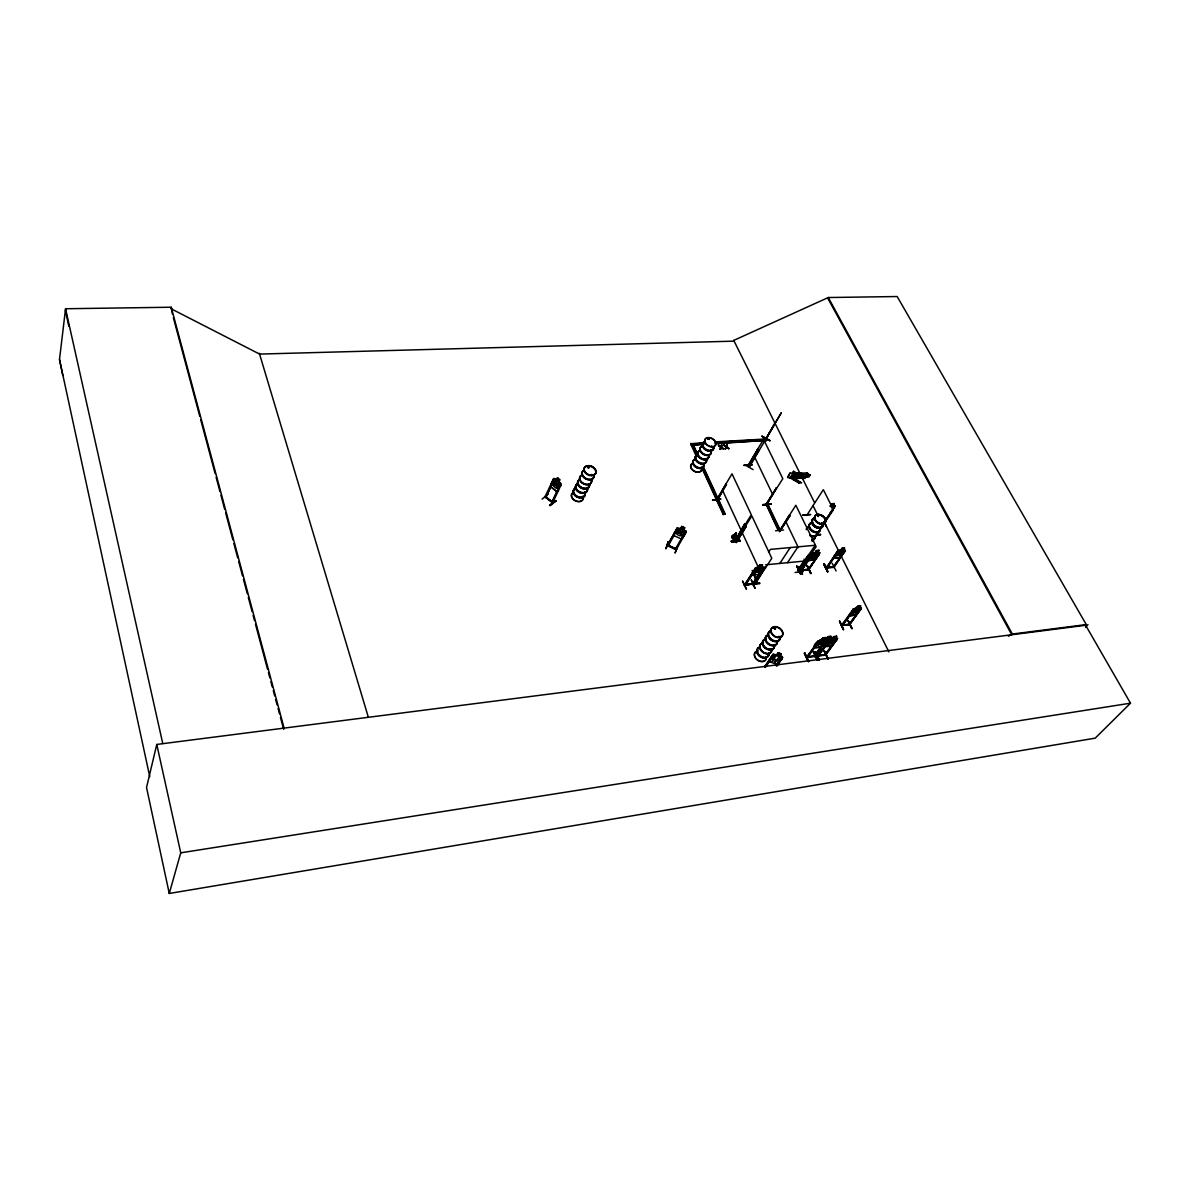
<?xml version="1.0" encoding="UTF-8"?>
<svg xmlns="http://www.w3.org/2000/svg" width="1190" height="1190" viewBox="0 0 1190 1190"><rect width="100%" height="100%" fill="white"/><g stroke="black" fill="none" stroke-linecap="round" stroke-linejoin="round"><path stroke-width="1.5" d="M708.199 439.065L708.675 438.277L707.753 438.589M708.362 438.232L708.972 438.337M799.278 571.765L799.219 570.516M799.249 571.84L798.535 571.126L809.051 555.626L809.691 556.31L809.051 555.626M556.756 491.738L550.896 486.918L551.074 484.092L553.752 478.559M735.435 537.806L736.253 533.105L732.341 536.244L733.412 538.163L734.989 538.267L736.417 533.313M736.417 533.418L732.341 536.244M674.165 533.194L674.046 535.664L681.052 538.891M674.15 535.634L674.299 533.165M779.599 531.499L789.342 515.047L789.967 515.716L779.599 531.499L789.967 515.716M779.629 530.323L779.896 531.439M766.91 504.337L766.658 503.281M755.353 582.297L755.412 583.755L755.1 582.49M848.663 624.557L849.586 624.824L860.668 609.295L848.663 624.557L850.062 624.259L849.095 623.947M849.705 624.765L841.404 625.345L849.571 624.438L861.426 608.075L848.991 624.854M591.043 474.87L592.085 475.137L591.132 475.093M591.638 475.256L591.519 474.483L591.966 475.301M837.507 638.39L824.774 654.857L836.763 639.625L825.845 655.021M826.247 654.53L817.322 655.794L830.635 638.658L829.207 639.551M587.548 466.867L588.47 467.863M588.663 467.491L588.514 466.688M588.842 466.763L588.44 467.982M748.57 466.123L757.703 449.329L748.525 465.736M818.675 655.526L817.723 655.244L818.512 655.125M735.866 539.918C735.524 538.758 734.899 540.334 735.851 539.858M815.135 656.419L814.049 656.196L826.41 639.253L829.995 638.688L826.663 641.053C828.344 643.15 824.878 644.311 825.771 641.544M826.053 567.764L834.458 566.797L833.104 567.095L845.361 550.345L843.219 550.003M744.628 523.927L745.252 524.597L744.628 523.927L735.509 539.948M735.509 540.483L744.925 523.898M754.995 583.71C753.895 582.49 756.736 582.936 755.055 583.755L771.789 558.274L751.857 515.939L735.703 541.807C736.521 539.829 736.223 544.856 736.357 541.048M834.026 567.318L826.291 568.136M823.064 637.974L819.776 640.592L807.475 657.49L806.939 656.597L807.861 656.538M807.995 656.865L807.266 656.969M716.469 499.83L717.109 500.573L717.243 499.384M717.183 500.559L726.183 483.78L716.811 500.588M768.561 552.294L770.421 549.393L815.314 545.258L797.776 570.59M797.836 570.129L798.862 569.861L797.583 570.188M813.261 552.889L800.721 570.605L809.17 569.236M801.539 570.516L811.892 554.704L800.93 570.664M780.982 658.472L781.83 659.037L780.982 658.472L776.073 665.686M769.335 661.67L769.454 659.483L773.069 654.277L782.083 656.597L782.604 657.624L782.083 656.508M772.37 655.913L773.247 656.196L772.37 655.913L764.62 667.04M779.019 662.696L776.728 664.243L769.29 661.625M779.911 655.869L781.265 653.875L778.096 652.804L771.462 662.354M776.743 654.798L774.794 654.916L772.31 658.472L772.831 660.51L775.776 661.506L778.424 660.524L780.908 656.984L779.777 655.809M776.728 664.243L779.034 662.592M752.318 584.186L753.359 583.918L744.375 585.078L755.234 568.091M774.452 663.395L781.116 653.905L778.141 652.983L776.802 654.902L773.069 654.277L764.649 666.757M745.356 585.272L744.762 584.454L745.758 584.781M62.802 375.46L59.5 359.529L65.554 308.745L171.226 307.228L284.098 728.102L283.666 729.381M751.902 573.297L751.574 575.231L758.149 574.577M172.386 314.056L171.226 307.228M807.995 560.609L814.272 559.91L816.4 557.917L814.317 559.999L807.995 560.609L808.412 558.675M725.841 447.128L723.803 444.971L726.197 446.369L725.394 449.076L726.525 447.157L728.89 448.541L726.331 447.485L727.135 444.777M720.634 447.44L718.596 445.268L720.991 446.681L720.188 449.389L721.319 447.47L723.684 448.853L721.125 447.797M720.798 449.344L721.319 447.47M726.525 444.807L726.004 446.711L723.609 445.298M723.49 449.18L721.289 447.38L721.928 445.075L720.798 447.024L718.403 445.61M765.438 438.887L766.062 437.905M545.198 496.676L552.74 502.894L545.288 496.676M833.476 558.14L839.694 557.545L833.476 558.14L833.922 556.221M833.58 558.065L837.462 551.119L840.527 550.167L841.94 548.382L844.558 548.069L841.895 548.322M546.314 496.765L545.392 496.394M814.213 656.136L826.738 639.774L818.303 640.77C808.352 648.892 818.69 649.725 823.019 644.742M814.734 645.813L814.287 647.672L820.817 646.75M748.897 467.015L758.729 450.564M726.941 445.105L726.495 447.068L728.697 448.868M731.478 541.599L740.225 540.9L731.672 542.03L731.285 540.974M731.434 541.39L739.764 540.632M725.394 449.076L726.034 446.8L723.803 444.971M720.188 449.389L720.828 447.113L718.596 445.268M721.289 447.38L721.928 445.075M825.562 644.489C821.383 650.038 841.999 642.332 825.176 646.185M762.85 504.902L771.046 503.891L762.775 504.843M162.271 743.75L156.768 744.464L146.534 787.497L169.263 893.467L1095.202 738.157L1130.5 703.186L1085.622 625.271L162.792 743.676L65.554 308.745M770.897 504.233L762.998 505.214M759.681 583.07L751.039 584.216L759.681 582.981M833.431 506.256L832.658 506.271M853.364 608.997L849.199 615.899L855.536 615.156L857.752 613.207L855.476 615.022L849.154 615.81L849.69 614.025M795.113 572.464L803.28 571.587M169.263 893.467L180.746 852.828L156.768 744.464M734.989 538.267L736.342 533.492L734.26 538.401M821.502 523.243L822.454 523.704L821.665 523.05M822.216 523.555L822.32 523.139M818.661 515.389C818.199 518.23 817.352 514.05 818.482 515.389M779.034 636.338L778.364 636.947L779.212 636.516M779.034 636.858L779.212 637.156M774.601 627.576L774.809 628.513M774.973 628.826L775.315 627.889M825.741 655.08L817.441 656.151L829.37 640.889L828.597 640.979M818.274 656.077L829.37 640.889M814.54 655.645C816.623 655.363 813.35 655.363 815.031 656.419L826.098 641.217L825.191 641.023L826.098 641.217M815.031 656.419L806.671 657.505L818.512 642.198L817.738 642.288M842.743 625.077L848.961 624.155M806.612 657.192L815.537 655.824L814.391 656.508M807.906 656.865L807.475 657.088M825.949 567.809L827.258 567.585M808.798 569.802L819.196 554.005L808.189 569.951M800.721 570.233L801.673 569.623M711.798 446.012L711.62 445.953M754.371 573.907L753.88 574.577L755.144 574.249M707.916 438.887L709.27 438.946M684.696 532.897L685.425 533.522L684.696 532.897L675.251 549.23L676.5 548.724L676.024 549.691L667.278 545.496L676.619 529.074L677.437 529.461L676.53 529.312M683.075 537.419L680.978 538.862M686.184 531.975L685.648 530.799L686.154 532.049L682.986 537.359M675.667 548.412L675.414 549.364M681.84 526.515L680.665 528.613L678.821 528.509L676.694 532.257L677.259 534.563L680.04 535.887L682.435 534.979L684.592 531.231L683.625 529.833M676.247 549.706L668.497 545.511M675.087 552.948L677.779 545.898L675.221 552.666M683.447 529.937L684.771 527.824L681.781 526.411L680.606 528.494M681.751 526.486L684.741 527.899M677.244 527.72L685.619 530.874M668.155 541.718L665.984 548.694L668.126 541.747M675.578 548.59L667.664 544.975L668.676 545.109M668.349 545.689C668.557 544.187 668.468 547.088 667.352 545.213M736.357 533.194L735.465 537.136M587.444 466.911L589.243 467.179M588.41 466.569L587.652 466.614M542.105 499.16L548.203 493.999M546.195 496.602L544.975 496.885L553.618 478.514L556.518 479.972L557.574 477.815M553.588 480.596L552.889 480.031L553.796 480.433L545.749 497.465M545.823 497.539L553.796 480.433M558.928 481.846L559.865 483.571L558.021 487.469L555.998 488.123L553.662 486.204L553.186 483.512L555.001 479.585L556.593 479.912L557.515 477.681L560.029 479.734L558.869 481.89L561.055 484.657M550.092 505.705L556.013 500.841L549.869 505.096M559.687 485.609L551.803 502.552L559.895 485.446L560.594 486.011L559.895 485.446M816.875 534.117L833.461 509.766L823.331 489.67L806.701 515.448M801.286 475.643L802.804 474.527L802.239 475.613M803.443 474.215L794.875 473.486L792.138 474.438L791.246 476.134L798.297 476.893L802.61 475.97L803.548 474.066L800.736 474.215M787.75 477.428L789.996 473.099L801.391 472.965L797.821 477.859L790.22 478.008L787.735 477.354L789.996 473.099M809.096 476.521L810.107 474.691L801.42 474.007M797.761 476.625L804.797 477.398L809.155 476.58L810.137 474.78M794.206 478.023L804.857 477.859L794.102 478.648M800.156 473.561L807.236 473.441L800.052 474.185M799.665 473.144L807.936 473.516L804.336 478.454L794.28 477.993M703.751 442.576L690.676 443.811L696.626 456.767M691.316 445.209L704.391 443.959M796.705 473.099L793.581 471.285L794.385 472.326L791.157 478.038C786.203 476.283 810.539 489.358 793.462 479.332M795.203 472.802L792.6 477.517C816.37 491.529 784.537 473.858 791.752 477.086M794.385 472.326L793.789 473.278L792.986 472.237M677.333 527.795L667.426 545.57M668.17 545.883L677.437 529.461M736.461 538.698C734.379 529.163 726.778 540.781 736.461 538.698L732.921 538.966M753.106 469.604L744.97 464.948M769.87 440.806L761.912 436.224L770.049 440.508M776.267 655.497L779.331 656.449M733.412 538.163L736.089 533.477M766.405 438.084L765.735 439.199L781.354 412.692L763.831 442.442M775.211 422.45L765.839 439.125M676.143 549.661L685.514 533.284M799.829 473.918L796.17 474.706L793.433 473.59L795.337 475.107L791.766 476.729L795.753 475.464L798.386 476.55L799.665 474.289L794.399 474.394L793.492 476.089L798.773 475.985L796.616 475.048L799.829 473.918L807.326 473.739M170.958 308.686L259.569 354.084L734.111 341.143L733.665 340.444L828.27 297.53L897.171 296.533L1086.262 624.572L1085.622 625.271M712.468 500.157L720.932 499.16L712.661 499.83M716.499 499.919L731.999 473.813L751.292 514.749L735.241 540.617L735.569 539.263M717.139 500.648L726.51 484.449M744.241 465.29L752.214 464.725L743.899 465.216M761.912 436.224L769.945 440.687M748.227 464.918L748.183 466.078M747.93 465.498L763.564 439.407L782.827 478.707L766.702 503.816M748.212 466.049L748.674 464.888M774.898 423.729L749.194 467.343L749.507 466.153M752.169 464.695L744.018 465.483M715.086 443.825L766.583 440.33L765.914 438.976L714.714 441.936M701.951 468.31L723.222 514.511L725.141 513.887L703.067 466.063M723.222 514.511L725.141 513.887M731.21 541.004L739.764 539.903L740.031 541.242M745.847 526.515L745.52 525.816L746.145 526.486L736.119 542.506M736.402 542.476L746.145 526.486M766.3 503.846L776.416 487.855L766.583 504.426M776.416 487.855L766.925 504.396M768.443 506.628L779.629 529.966L778.052 530.1L766.375 504.59L767.952 504.471L779.941 529.476L779.257 530.814M767.952 504.471L766.077 505.081M792.748 472.683L793.581 471.285M790.13 477.964L790.948 476.61M799.115 483.214L799.963 481.816M775.523 530.77L783.57 529.996M755.367 578.712L752.273 570.441L755.71 578.667M778.052 530.1L779.941 529.476M754.653 569.623L755.427 569.549L744.509 585.361L753.359 583.918M744.702 585.376L745.595 584.424M779.51 530.71L795.857 505.274L816.161 546.686L798.817 571.825L799.68 571.349M744.91 584.826L755.308 569.266M745.312 585.361L756.647 567.942L759.726 565.191L762.537 564.952L759.726 571.066L754.713 573.015L754.311 571.602M758.461 567.184L759.681 565.131L762.493 564.863M755.308 574.19L753.999 574.859L754.981 573.892M754.921 588.306L751.351 580.051M754.787 574.815L755.204 574.354M746.279 589.243C741.311 577.656 741.117 578.697 746.472 588.916M762.359 564.938L761.094 566.901L763.519 567.377M752.452 583.68L752.913 584.498L762.909 568.523L752.184 584.647L763.578 567.258L755.204 568.151M763.043 568.805L752.259 584.602M744.464 585.063L753.106 583.621M754.728 583.07L764.873 567.288L765.512 567.972L764.873 567.288M765.17 567.258L755.382 583.636M755.025 588.053L751.307 580.036M802.878 515.032L810.598 514.601M779.837 563.435L790.234 547.564M787.482 562.692L797.94 546.85M830.382 505.646L831.721 503.757L834.324 503.578L832.628 507.714M825.339 520.253L828.181 515.999M830.07 513.173L835.142 505.929L830.427 505.705M821.546 526.605L823.554 523.6M823.941 522.737L825.934 519.941M827.823 517.1L830.65 512.845M832.554 510.019L835.142 505.929M816.712 534.459L833.848 507.505M796.735 566.068L800.766 574.145L796.764 566.098M798.788 566.574L802.536 574.383L798.326 566.619M826.291 526.322L823.807 522.157M797.523 570.248L808.709 554.614M798.728 569.594L797.94 569.965M809.349 555.596L798.594 571.185M808.367 558.794L811.877 553.529L814.971 552.577L816.37 550.777M806.939 565.771L810.702 573.55L807.385 565.726M810.836 573.506L807.192 565.473M736.253 533.105L734.364 535.887L732.787 535.783M817.545 552.398L818.988 550.375L816.013 556.518L813.633 558.184L811.119 558.422L810.807 557.009M819.33 554.287L807.98 569.876L809.126 568.954M816.31 557.917L819.94 552.844L817.723 552.413M819.196 554.005L808.352 569.326M827.511 571.825C819.94 557.946 826.812 564.819 827.481 571.855M826.277 568.091L837.433 551.178M826.172 568.061L836.838 552.621M840.527 550.167L838.786 550.985L826.842 568.047L837.448 552.279M832.152 563.287L836.094 570.947M844.558 548.069L841.449 554.079L836.585 555.968L836.317 554.57M833.967 567.332L844.632 551.595L833.431 567.422M833.625 566.812L845.391 550.435L838.846 550.405M765.482 667.322L773.277 655.913M776.966 665.701L782.618 657.505M776.936 665.984L781.83 659.037M804.842 652.849L804.143 653.221L808.189 661.581M806.523 657.207L818.423 640.875M818.378 641.901L807.192 657.014M825.771 637.468L822.632 643.418L817.53 645.441L817.232 644.117M839.709 621.195C851.148 646.958 831.81 604.104 843.606 629.317M814.243 656.538L826.693 639.685M767.267 503.846L766.895 503.102M829.43 638.212L831.007 636.338L828.151 636.591L826.767 638.48L823.599 639.595M817.56 656.166L830.412 638.762L829.475 638.301M818.631 655.184L817.842 655.244M735.732 541.747L736.074 542.417M736.387 542.372L736 541.614M841.375 625.419L853.409 609.087M836.659 636.278L833.833 636.546L830.635 639.298L828.061 642.808L828.344 644.132L833.431 642.109L836.615 636.174M852.724 610.5L853.468 610.411L841.717 625.717M836.525 636.353L830.635 638.658L837.433 638.524L825.101 655.169M857.975 606.26L854.732 608.849L842.282 625.657L853.334 610.128M852.07 628.543L847.934 620.258L852.07 628.573M852.144 612.374L852.397 613.713L857.38 611.764L860.608 605.799M770.525 649.219L769.826 649.086M774.437 628.499L774.497 627.651M732.713 537.612L735.985 533.388M1008.361 636.219L1012.348 634.047L1086.262 624.572M1085.548 627.294L1087.972 624.631M732.311 536.913L735.926 533.269M733.531 535.649L736.119 533.075M758.075 574.443L760.246 572.569M802.685 515.27L810.479 514.482M839.649 557.456L841.791 555.477M823.688 564.105L827.928 571.81L824.045 564.045M556.727 491.619L558.571 490.25M546.106 496.929L552.948 502.225M549.676 505.393L556.028 500.916M549.765 505.393L555.7 500.559M804.752 652.879L808.813 661.253M839.441 621.463L843.383 629.57M818.899 660.257L814.927 651.852L819.598 659.885M815.329 651.793L819.375 660.197M554.852 478.499L560.758 483.244L561.144 484.702L552.547 503.058M822.216 643.463L822.796 643.582M827.838 642.288L822.751 644.281L822.439 642.942M774.407 627.904C778.379 629.287 771.284 628.499 775.449 627.77M668.572 541.896L665.969 548.59M676.53 549.14L675.593 548.694M860.98 607.554L853.289 608.982L856.592 608.149M823.48 639.491L824.997 638.792M709.299 439.393L707.931 438.322M589.05 467.744L588.262 467.67M797.791 477.726L799.055 477.101M588.961 467.462L587.83 467.566M815.016 552.666L813.231 553.41L801.539 570.56M824.997 639.432L828.24 636.724L830.858 636.412M807.028 656.612L814.481 656.106M753.969 574.547L754.192 574.874M809.111 569.281L801.301 570.114M708.823 439.363L708.303 438.842M180.746 852.828L1130.5 703.186M552.77 502.463L545.109 497.004M818.512 655.348L825.191 654.768M813.529 651.942L817.337 660.123M835.261 638.167L837.552 638.48M819.821 640.116L821.68 639.878L822.974 637.84L825.815 637.572M824.298 639.536L826.738 639.774M836.897 639.908L835.99 639.714M821.041 646.096L826.009 645.575M831.914 638.569L829.623 638.227M824.953 638.762L831.527 638.004M823.837 642.779L826.455 642.451L829.132 638.792L826.425 640.696C827.184 638.063 823.718 639.209 825.503 641.202M859.12 607.867L861.054 607.495M860.816 609.577L859.924 609.384M860.653 605.889L857.886 606.112L856.547 608.09M751.039 584.216L759.696 583.71M800.454 574.145L796.958 566.306M745.58 584.573L752.184 583.903M809.051 568.969L808.754 569.519M801.763 569.846L808.248 569.475M827.124 567.318L833.372 566.693M765.557 564.819L804.723 561.026M756.632 567.422L758.506 567.243M731.672 541.911L740.031 541.108M811.892 554.704L811.283 555.046M844.766 551.863L843.903 551.669M813.261 552.829L819.836 552.874M817.485 534.697L820.684 534.37L815.79 535.322M815.745 535.128L820.564 534.89M826.47 526.545L824.03 521.83M771.031 503.92L762.983 504.53M831.765 503.846L834.205 503.653M829.995 506.36L832.435 506.166L831.334 507.818L834.577 507.446M699.809 443.29L703.469 443.067M719.92 442.115L734.542 441.267M741.861 440.85L754.653 440.107M761.972 439.675L765.616 439.467L766.286 440.836M715.369 443.32L766.583 440.33M693.145 445.105L702.293 444.569M793.105 472.623L801.272 472.995M799.695 475.881L802.61 475.97M787.735 477.354L797.821 477.859M802.685 474.884L806.21 474.825L805.288 476.506L800.007 476.595M806.24 476.491L809.155 476.58M794.013 478.35L804.946 478.157M825.429 654.664L826.098 654.188L825.577 654.723M775.285 629.004L774.259 628.528M824.373 522.187L839.248 552.22M813.216 651.986L817.203 660.361M851.728 628.573L847.816 620.496M794.266 477.919L796.72 478.484M807.043 565.711L811.149 573.506M818.408 516.46L817.649 516.029M779.762 655.898L781.979 656.642M773.887 658.992L776.847 659.989M775.002 627.71L774.14 628.335M667.441 545.258L676.158 549.349M735.167 540.528L734.885 539.844M807.177 473.025L807.965 473.59M551.059 486.844L556.801 491.559M726.688 446.726L728.89 448.541M721.482 447.038L723.684 448.853M552.666 502.82L551.833 502.522M828.27 297.53L1012.348 634.047M827.809 298.303L1011.738 634.746M799.502 472.445L733.769 340.444L734.111 341.143M801.986 477.428L814.406 502.359M840.899 555.537L888.9 651.927M812.963 505.557L817.56 514.794M753.954 455.681L772.86 494.802M785.638 521.25L798.386 547.623M803.964 559.151L805.556 562.454M828.255 658.992L824.03 650.424L828.047 658.769M827.928 659.007L823.911 650.662L827.779 659.067M766.375 504.59L778.364 529.61M814.971 651.852L818.973 660.212M808.59 661.566L804.604 653.087L808.501 661.536M722.464 490.146L741.4 530.889M741.95 532.079L758.372 567.437M696.7 453.36L693.175 444.614L697.742 454.506A5.965 4.076 28.9 0 0 696.388 459.861A5.965 4.076 28.9 0 0 703.677 463.282A5.965 4.076 28.9 0 0 706.265 458.418M702.784 466.554L716.469 496.245M718.001 499.547L724.844 514.392M690.944 443.305L696.909 456.261M702.234 467.804L723.52 514.02M259.331 353.266L368.379 717.362M173.353 317.641L199.771 416.262M200.738 419.847L215.137 473.635M216.104 477.22L219.942 491.559M220.909 495.144L224.746 509.484M225.713 513.069L232.913 539.962M233.88 543.547L237.717 557.902M238.684 561.487L242.522 575.826M243.489 579.411L247.327 593.751M248.293 597.335L252.131 611.675M253.098 615.26L254.526 620.644M255.493 624.229L267.497 669.048M268.464 672.633L269.907 678.017M270.859 681.602L272.302 686.987M273.269 690.572L274.712 695.942M275.663 699.527L277.106 704.911M278.073 708.496L279.516 713.881M280.468 717.466L283.354 728.221M59.5 359.529L149.776 776.728M65.376 310.233L68.812 326.343M591.118 479.54A6.277 4.477 26 0 1 588.44 484.642A6.277 4.477 26 0 1 580.884 481.935A6.277 4.477 26 0 1 580.943 475.896M593.617 474.587A6.396 4.537 26 0 1 590.909 479.763A6.396 4.537 26 0 1 583.219 476.997A6.396 4.537 26 0 1 583.279 470.868M591.772 480.314A6.367 4.537 26 0 1 587.265 484.36A6.367 4.537 26 0 1 580.214 480.224A6.367 4.537 26 0 1 582.297 474.751M589.645 484.434A6.248 4.463 26 0 1 585.227 488.421A6.277 4.492 26 0 1 578.236 484.464A6.277 4.492 26 0 1 580.289 479.064A6.248 4.463 26 0 0 578.31 484.36A6.248 4.463 26 0 0 585.227 488.421A6.277 4.492 26 0 0 589.63 484.538M591.653 480.552A6.367 4.537 26 0 1 587.146 484.598A6.367 4.537 26 0 1 580.11 480.463A6.367 4.537 26 0 1 582.178 474.988M594.078 475.628A6.396 4.537 26 0 1 586.149 478.871A6.396 4.537 26 0 1 583.383 470.63M594.122 475.346A6.307 4.477 26 0 1 586.313 478.544A6.307 4.477 26 0 1 583.591 470.407M584.87 492.452A6.307 4.537 26 0 1 581.702 497.718A6.307 4.537 26 0 1 573.967 494.103A6.307 4.537 26 0 1 575.811 488.212M582.877 496.379A6.218 4.477 26 0 1 580.199 501.496A6.218 4.477 26 0 1 572.702 498.818A6.218 4.477 26 0 1 572.792 492.794A6.203 4.463 26 0 0 572.777 498.714A6.203 4.463 26 0 0 580.244 501.377A6.203 4.463 26 0 0 582.907 496.289M587.116 487.84A6.337 4.537 26 0 1 583.948 493.121A6.337 4.537 26 0 1 576.198 489.492A6.337 4.537 26 0 1 578.028 483.601M585.034 491.946A6.233 4.477 26 0 1 582.371 497.048A6.233 4.477 26 0 1 574.859 494.371A6.233 4.477 26 0 1 574.948 488.346M584.989 492.214A6.307 4.537 26 0 1 581.806 497.48A6.307 4.537 26 0 1 574.086 493.865A6.307 4.537 26 0 1 575.93 487.974M587.235 487.603A6.337 4.537 26 0 1 584.067 492.883A6.337 4.537 26 0 1 576.302 489.254A6.337 4.537 26 0 1 578.147 483.363M587.295 487.35A6.248 4.477 26 0 1 584.617 492.452A6.248 4.477 26 0 1 577.091 489.759A6.248 4.477 26 0 1 577.165 483.735M587.235 489.387A6.248 4.477 26 0 1 582.803 493.389A6.248 4.477 26 0 1 575.901 489.328A6.248 4.477 26 0 1 577.953 483.928M584.989 493.984A6.233 4.477 26 0 1 580.556 497.985A6.233 4.477 26 0 1 573.669 493.939A6.233 4.477 26 0 1 575.722 488.54M589.318 485.133A6.248 4.463 26 0 1 584.885 489.12A6.248 4.463 26 0 1 577.968 485.059A6.248 4.463 26 0 1 580.021 479.674M589.452 484.88A6.277 4.492 26 0 1 585.004 488.882A6.277 4.492 26 0 1 578.072 484.806A6.277 4.492 26 0 1 580.125 479.406M710.951 450.058A5.995 4.076 28.9 0 1 708.347 454.922A5.995 4.076 28.9 0 1 701.029 451.486A5.995 4.076 28.9 0 1 702.368 446.027M710.876 450.326A6.084 4.135 28.9 0 1 708.243 455.249A6.084 4.135 28.9 0 1 700.821 451.769A6.084 4.135 28.9 0 1 702.174 446.235M713.078 449.612A6.01 4.076 28.9 0 1 705.06 449.627A6.01 4.076 28.9 0 1 703.439 442.754M713.45 447.47A6.01 4.076 28.9 0 1 713.45 448.6M711.129 451.769A6.084 4.135 28.9 0 1 706.711 455.517A6.084 4.135 28.9 0 1 700.062 450.787A6.084 4.135 28.9 0 1 703.335 446.22M708.913 455.547A5.965 4.076 28.9 0 1 701.907 458.507A5.965 4.076 28.9 0 1 698.961 450.876M713.807 446.979A6.099 4.135 28.9 0 1 709.88 450.757A6.099 4.135 28.9 0 1 703.097 446.8A6.099 4.135 28.9 0 1 704.703 441.654M713.881 446.696A6.01 4.076 28.9 0 1 709.999 450.415A6.01 4.076 28.9 0 1 703.32 446.518A6.01 4.076 28.9 0 1 704.897 441.46M713.688 447.217A6.099 4.135 28.9 0 1 706.548 450.207A6.099 4.135 28.9 0 1 703.513 442.427M708.764 455.859A5.995 4.091 28.9 0 1 701.743 458.819A5.995 4.091 28.9 0 1 698.694 451.308M698.783 451.159A5.995 4.091 28.9 0 0 701.743 458.819A5.995 4.091 28.9 0 0 708.675 456.008M701.386 467.135A5.92 4.076 28.9 0 1 698.798 471.984A5.92 4.076 28.9 0 1 691.569 468.592A5.92 4.076 28.9 0 1 692.922 463.148M701.267 467.373A5.935 4.091 28.9 0 1 698.664 472.252A5.935 4.091 28.9 0 1 691.405 468.845A5.935 4.091 28.9 0 1 692.773 463.386M706.191 458.686A6.054 4.135 28.9 0 1 703.558 463.609A6.054 4.135 28.9 0 1 696.18 460.143A6.054 4.135 28.9 0 1 697.548 454.61M706.22 461.512A5.965 4.076 28.9 0 1 698.53 462.97A5.965 4.076 28.9 0 1 696.284 455.696M704.138 464.1A5.95 4.076 28.9 0 1 697.147 467.075A5.95 4.076 28.9 0 1 694.216 459.444M703.707 465.974A5.95 4.076 28.9 0 1 695.391 467.03A5.95 4.076 28.9 0 1 694.841 459.652M703.945 464.591A6.024 4.135 28.9 0 1 696.849 467.611A6.024 4.135 28.9 0 1 693.889 459.876M704.063 464.368A6.024 4.135 28.9 0 1 696.983 467.387A6.024 4.135 28.9 0 1 694.023 459.652M708.541 457.362A5.965 4.076 28.9 0 1 700.196 458.388A5.965 4.076 28.9 0 1 699.631 451.025M706.444 460.113A6.039 4.135 28.9 0 1 702.516 463.907A6.039 4.135 28.9 0 1 695.808 459.98A6.039 4.135 28.9 0 1 697.414 454.848M777.412 642.273A6.619 4.805 34.4 0 1 768.428 643.983A6.619 4.805 34.4 0 1 767.52 635.103M779.986 638.405A6.545 4.745 34.4 0 1 771.105 640.086A6.545 4.745 34.4 0 1 770.198 631.325M777.501 641.99A6.53 4.745 34.4 0 1 768.636 643.686A6.53 4.745 34.4 0 1 767.743 634.91M777.219 641.113A6.619 4.805 34.4 0 1 772.667 645.813A6.619 4.805 34.4 0 1 765.423 640.577A6.619 4.805 34.4 0 1 768.74 634.969M774.63 646.155A6.515 4.745 34.5 0 1 769.067 649.323A6.515 4.745 34.5 0 1 762.82 643.805A6.515 4.745 34.5 0 1 766.241 638.732M774.497 644.935A6.515 4.745 34.5 0 1 770.004 649.591A6.515 4.745 34.5 0 1 762.879 644.415A6.515 4.745 34.5 0 1 766.137 638.881M780.343 636.591A6.634 4.805 34.4 0 1 776.297 641.306A6.634 4.805 34.4 0 1 768.963 636.977A6.634 4.805 34.4 0 1 770.466 630.774M780.432 636.323A6.545 4.745 34.4 0 1 776.445 640.979A6.545 4.745 34.4 0 1 769.201 636.71A6.545 4.745 34.4 0 1 770.689 630.596M780.194 636.814A6.634 4.805 34.4 0 1 776.148 641.514A6.634 4.805 34.4 0 1 768.8 637.2A6.634 4.805 34.4 0 1 770.317 630.997M771.908 648.788A6.575 4.805 34.5 0 1 767.371 653.489A6.575 4.805 34.5 0 1 760.172 648.267A6.575 4.805 34.5 0 1 763.474 642.66M769.023 654.381A6.56 4.805 34.6 0 1 760.098 656.121A6.56 4.805 34.6 0 1 759.235 647.271M771.536 650.588A6.486 4.745 34.5 0 1 762.731 652.298A6.486 4.745 34.5 0 1 761.868 643.552M769.112 654.098A6.471 4.73 34.6 0 1 760.306 655.824A6.471 4.73 34.6 0 1 759.458 647.092M768.576 653.459A6.456 4.73 34.6 0 1 764.114 658.1A6.456 4.73 34.6 0 1 757.048 652.968A6.456 4.73 34.6 0 1 760.306 647.449M757.985 650.811A6.456 4.745 34.6 0 0 754.728 656.345A6.456 4.745 34.6 0 0 761.779 661.476A6.456 4.745 34.6 0 0 766.256 656.835A6.456 4.745 34.6 0 1 761.689 661.625A6.456 4.745 34.6 0 1 754.624 656.493A6.456 4.745 34.6 0 1 757.896 650.96M768.829 653.221A6.56 4.805 34.6 0 1 764.292 657.936A6.56 4.805 34.6 0 1 757.138 652.715A6.56 4.805 34.6 0 1 760.44 647.122M774.363 645.114A6.515 4.745 34.5 0 1 769.87 649.77A6.515 4.745 34.5 0 1 762.745 644.593A6.515 4.745 34.5 0 1 766.018 639.06M771.76 649.011A6.575 4.805 34.5 0 1 767.223 653.712A6.575 4.805 34.5 0 1 760.023 648.49A6.575 4.805 34.5 0 1 763.325 642.883M774.199 645.322A6.486 4.73 34.5 0 1 769.722 649.948A6.486 4.73 34.5 0 1 762.626 644.802A6.486 4.73 34.5 0 1 765.884 639.283M820.386 529.416A6.173 4.21 32.8 0 1 815.224 532.094A6.173 4.21 32.8 0 1 809.26 526.977A6.173 4.21 32.8 0 1 812.354 522.544M820.475 529.134A6.084 4.15 32.8 0 1 815.388 531.781A6.084 4.15 32.8 0 1 809.498 526.739A6.084 4.15 32.8 0 1 812.547 522.351M819.925 528.672A6.084 4.15 32.8 0 1 816.325 532.659A6.084 4.15 32.8 0 1 809.572 528.717A6.084 4.15 32.8 0 1 810.836 523.362M817.604 532.168A6.084 4.15 32.8 0 1 815.686 535.872A6.084 4.15 32.8 0 1 810.182 535.054M806.537 529.342A6.084 4.15 32.8 0 1 808.531 526.858M820.163 528.42A6.173 4.21 32.8 0 1 816.057 532.466A6.173 4.21 32.8 0 1 809.26 527.631A6.173 4.21 32.8 0 1 812.205 522.767M823.078 524.061A6.188 4.21 32.8 0 1 818.958 528.092A6.188 4.21 32.8 0 1 812.145 523.258A6.188 4.21 32.8 0 1 815.091 518.394M823.227 523.838A6.188 4.21 32.8 0 1 819.583 527.884A6.188 4.21 32.8 0 1 812.711 523.868A6.188 4.21 32.8 0 1 813.99 518.438M817.381 532.48A6.084 4.15 32.8 0 1 815.462 536.184A6.084 4.15 32.8 0 1 809.959 535.381M806.329 529.669A6.084 4.15 32.8 0 1 808.308 527.185M817.218 532.704A6.054 4.135 32.8 0 1 815.314 536.393A6.054 4.135 32.8 0 1 809.825 535.589M806.523 528.836A6.054 4.135 32.8 0 1 808.189 527.423M814.823 536.437A6.143 4.21 32.9 0 1 811.639 540.468M814.971 536.214A6.143 4.21 32.9 0 1 811.788 540.245M815.061 535.946A6.054 4.15 32.9 0 1 811.922 539.933M814.585 536.675A6.054 4.15 32.9 0 1 812.666 540.364M812.19 540.245A6.039 4.15 32.9 0 1 812.249 541.435M758.997 571.929L758.015 572.197L757.703 570.456L754.058 572.598L757.405 570.099C755.338 567.987 759.012 566.782 758.298 569.579L761.764 567.571L758.566 569.965L758.997 571.929M815.269 557.366L814.302 557.574L814.124 555.909L810.524 557.991L813.856 555.552L813.648 553.484L817.114 553.038L814.674 556.637L812.16 556.89L814.585 553.276L814.748 555.046L818.155 553.053L814.986 555.418L815.269 557.366M559.449 483.363L556.756 484.464L557.292 488.242L555.998 484.494L552.889 484.747L555.7 483.631L555.239 479.927L556.474 483.586L559.449 483.363M821.859 644.266L820.862 644.519L820.669 642.942L816.965 645.025L820.401 642.615C818.571 640.666 822.156 639.432 821.338 642.094L824.893 640.071L821.576 642.451L821.859 644.266M684.161 531.142L680.978 532.555L681.632 535.812L680.1 532.704L676.426 533.432L679.743 531.99L679.163 528.777L680.65 531.826L684.161 531.142M840.705 554.912L839.753 555.18L839.605 553.469L836.02 555.552L839.352 553.112L839.188 551.059L842.594 550.628L840.11 554.213L837.641 554.436L840.125 550.866L840.229 552.606L843.636 550.643L840.452 552.993L840.705 554.912M832.658 642.957L831.676 643.255L831.498 641.633L827.779 643.701L831.23 641.306C829.43 639.357 833 638.138 832.152 640.785L835.707 638.762L832.39 641.142L832.658 642.957M856.607 612.612L855.64 612.88L855.506 611.229L851.832 613.326L855.268 610.901L855.134 608.923L858.615 608.402L856.027 611.928L853.498 612.21L856.086 608.685L856.175 610.396L859.671 608.402L856.398 610.753L856.607 612.612M556.265 480.626L554.436 484.538L556.771 486.442L558.601 482.545L556.265 480.626M557.827 478.514L559.003 480.448L557.827 478.514M809.349 475.063L807.817 476.164L809.349 475.063M680.308 529.208L678.181 532.971L680.948 534.28L683.09 530.532L680.308 529.208M682.153 527.096L683.566 528.613L682.153 527.096M758.045 567.809L755.71 571.453L758.327 571.2L760.678 567.556L758.045 567.809M759.994 565.473L759.562 566.128L761.674 565.31L759.994 565.473M831.944 504.054L831.513 504.694L833.506 503.92L831.944 504.054M816.563 550.97L816.132 551.625L818.184 550.821L816.563 550.97M842.118 548.575L841.672 549.215L843.71 548.426L842.118 548.575M778.453 653.399L778.007 654.039L780.357 654.039L778.453 653.399M821.189 640.413L818.631 643.939L821.234 643.597L823.792 640.071L821.189 640.413M823.257 638.138L822.796 638.777L824.938 637.929L823.257 638.138M828.478 636.992L828.017 637.617L830.159 636.784L828.478 636.992M832.018 639.119L829.445 642.63L832.048 642.288L834.621 638.777L832.018 639.119M834.101 636.843L833.64 637.483L835.782 636.635L834.101 636.843M858.154 606.424L857.693 607.064L859.79 606.245L858.154 606.424M833.788 643.433L831.557 645.352L833.788 643.433M818.988 550.375L816.28 550.643L819.032 550.464M585.138 472.118A6.322 4.477 26 0 0 595.521 473.665A6.322 4.477 26 0 0 589.571 465.677A6.337 4.492 26 0 0 585.123 472.132A6.337 4.492 26 0 0 595.521 473.694A6.337 4.492 26 0 0 589.556 465.692A6.322 4.477 26 0 0 585.138 472.118M584.945 472.519A6.307 4.477 26 0 0 595.298 474.066A6.307 4.477 26 0 0 589.362 466.093A6.307 4.477 26 0 0 584.945 472.519M705.893 443.632A6.039 4.091 28.9 0 0 715.577 445.164A6.039 4.091 28.9 0 0 709.612 437.608A6.039 4.091 28.9 0 0 705.893 443.632M705.774 443.855A6.024 4.076 28.9 0 0 715.428 445.387A6.024 4.076 28.9 0 0 709.493 437.846A6.024 4.076 28.9 0 0 705.774 443.855M771.447 632.634A6.575 4.76 34.4 0 0 781.889 636.278A6.575 4.76 34.4 0 0 777.591 626.981A6.575 4.76 34.4 0 0 771.447 632.634M771.224 632.991A6.545 4.73 34.4 0 0 781.622 636.62A6.545 4.73 34.4 0 0 777.338 627.368A6.545 4.73 34.4 0 0 771.224 632.991M815.061 519.658A6.129 4.15 32.7 0 0 824.774 523.154A6.129 4.15 32.7 0 0 820.624 514.854A6.129 4.15 32.7 0 0 815.061 519.658M815.195 519.509A6.099 4.135 32.7 0 0 824.848 522.99A6.099 4.135 32.7 0 0 820.713 514.72A6.099 4.135 32.7 0 0 815.195 519.509M814.927 519.881A6.114 4.135 32.8 0 0 824.611 523.362A6.114 4.135 32.8 0 0 820.475 515.091A6.114 4.135 32.8 0 0 814.927 519.881A6.099 4.135 32.8 0 0 824.596 523.362A6.099 4.135 32.8 0 0 820.46 515.106A6.099 4.135 32.8 0 0 814.942 519.896M817.813 528.137A6.099 4.15 32.8 0 0 822.9 525.504A6.099 4.135 32.8 0 1 817.813 528.137A6.099 4.15 32.8 0 1 811.907 523.094A6.099 4.15 32.8 0 1 814.957 518.706A6.099 4.135 32.8 0 0 811.922 523.094A6.099 4.135 32.8 0 0 817.813 528.137M815.224 526.01A6.099 4.135 32.8 0 0 823.376 524.76A6.114 4.15 32.8 0 1 815.224 526.01A6.114 4.15 32.8 0 1 814.213 518.245A6.099 4.135 32.8 0 0 815.224 526.01"/></g></svg>
